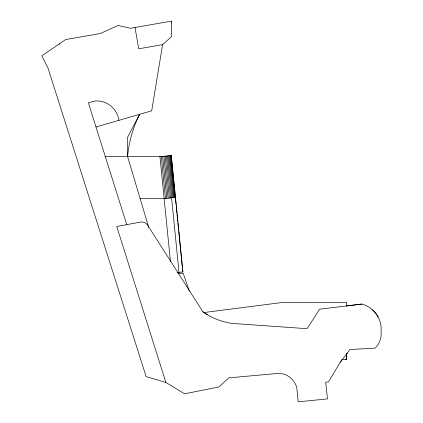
<?xml version="1.0" encoding="UTF-8"?>
<svg xmlns="http://www.w3.org/2000/svg" width="423" height="423" viewBox="0 0 423 423"><rect width="100%" height="100%" fill="white"/><g stroke="black" fill="none" stroke-linecap="round" stroke-linejoin="round"><path stroke-width="0.63" d="M345.173 359.576L346.537 359.582L346.548 353.972L346.548 359.576L346.548 353.988L347.505 353.009M342.255 359.576L340.177 362.268L328.618 381.795L325.715 382.302L327.487 398.894L298.189 401.85L296.724 387.346A20.013 20.013 0 0 0 284.589 374.323L283.733 374.054A31.852 31.852 0 0 0 275.183 373.673L228.795 377.861L218.918 386.955L184.576 393.792L165.885 382.461L146.136 376.607L48.058 68.235L41.814 55.825L65.724 39.545L100.373 33.512L118.096 25.465L130.39 28.283L171.363 21.15L171.363 36.812L162.596 44.653L151.683 110.81L95.989 126.995M340.177 362.268L349.932 349.567L375.206 348.081A19.828 19.828 0 0 0 379.97 340.679L380.425 339.267A19.828 19.828 0 0 0 381.06 331.944A26.168 26.168 0 0 0 379.442 319.904C377.57 315.14 374.323 310.963 370.167 307.976A26.168 26.168 0 0 0 361.898 304.063L346.548 305.929M171.363 22.086L171.363 21.15M162.596 44.653L138.718 48.814L135.006 27.479M203.389 312.623L283.172 302.371L346.537 302.371L346.537 306.294M361.898 304.063L319.582 309.208L307.436 328.253L305.612 328.592L232.016 323.384A65.364 65.364 0 0 1 202.903 311.793L147.717 225.311A7.196 7.196 0 0 0 142.789 222.075L140.774 222.038L116.748 226.485L165.885 382.461M159.979 156.653L161.977 156.452M169.951 155.659L171.151 155.537M170.427 261.361L159.957 156.653L171.331 155.521L182.91 272.005L177.174 272.581M175.455 197.43L164.15 198.561L140.124 198.561M163.029 156.351L163.68 156.283M105.332 156.653L162.649 156.653L166.81 198.297M178.205 273.517L183.312 273.517L189.234 290.992M341.953 359.582L346.537 359.576L346.543 353.988M207.312 314.686L202.903 311.793M126.747 224.634L88.354 102.778L94.889 101.018A22.266 22.266 0 0 1 118.863 120.349M127.619 156.653A49.57 20.151 -74.1 0 1 139.653 114.305L127.619 137.232L127.619 156.653L148.801 227.632M171.156 155.537L176.063 204.637M176.195 205.948L176.914 213.139M177.047 214.45L177.766 221.647M177.898 222.953L178.617 230.149M178.749 231.46L182.413 268.092M182.54 269.398L182.805 272.015M170.733 155.579L174.926 197.483M170.109 155.643L174.297 197.546M169.348 155.717L173.536 197.626M168.454 155.807L172.647 197.71M167.455 155.907L171.643 197.811M171.569 197.821L179.029 272.396M166.35 156.018L170.543 197.922M165.166 156.135L169.359 198.043M163.918 156.261L168.111 198.165M165.483 198.429L161.295 156.526M59.384 43.86L59.384 44.42M372.557 309.89A26.168 26.168 0 0 1 378.173 317.113"/></g></svg>
